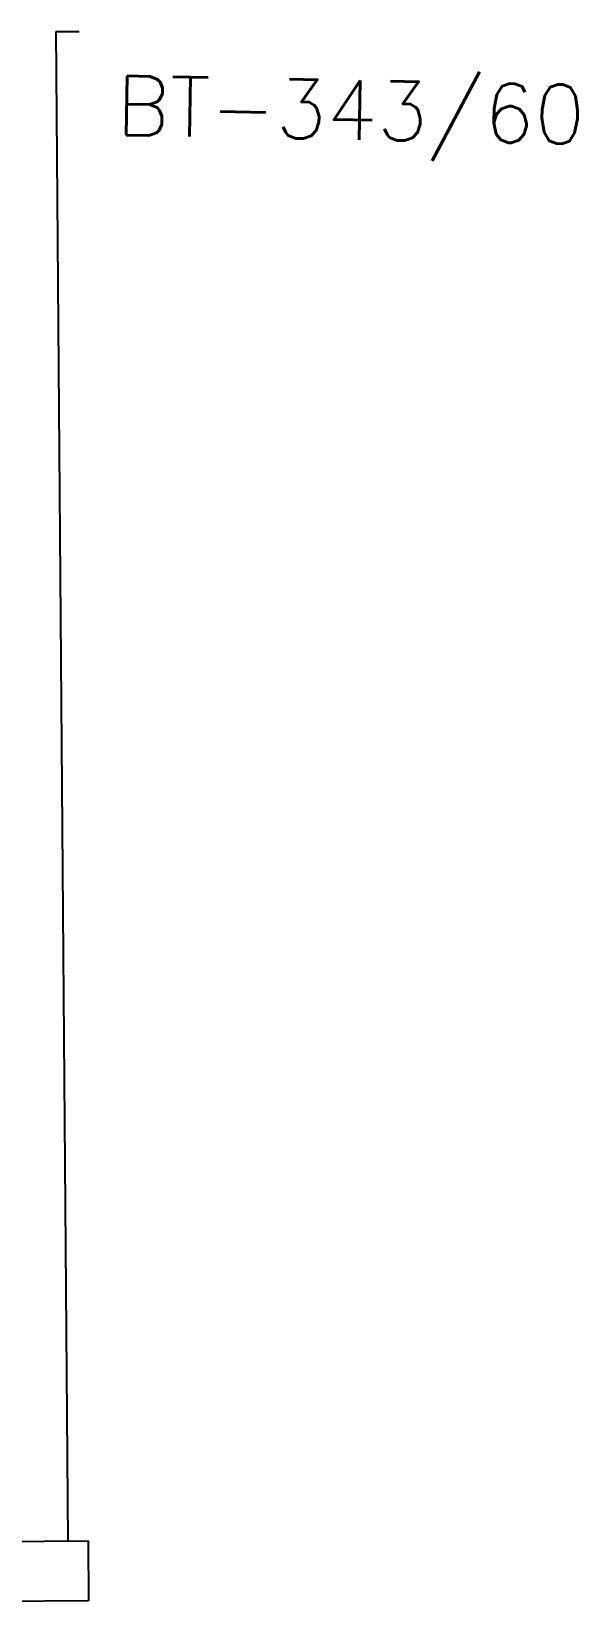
# Model space of a CAD drawing. Extents: x -165 to 137, y 302 to 416.
# Drawn here: x -16.61 to -14.76, y 390.59 to 395.9 of the extents above; entities that cross this region are included whole.
import ezdxf

# ---------------------------------------------------------------- set-up
doc = ezdxf.new("R2010")
doc.units = 0
doc.header["$LTSCALE"] = 0.02
doc.header["$MEASUREMENT"] = 0
for name, color, linetype in [('ALV', 2, 'CONTINUOUS'), ('ESTR', 3, 'CONTINUOUS'), ('TEXTO-ENDEREÇO', 2, 'CONTINUOUS')]:
    doc.layers.add(name, color=color, linetype=linetype)
doc.styles.add('UNB-100-1', font='simplex.shx', dxfattribs={"height": 0.2})

msp = doc.modelspace()

# ---------------------------------------------------------------- linework, layer by layer
at = {"layer": 'ALV'}
for p, q in [((-16.5243, 395.8994), (-16.4469, 395.8995)), ((-16.4833, 390.7944), (-16.5243, 395.8994)), ((-16.4166, 390.795), (-16.4149, 390.5917))]:
    msp.add_line(p, q, dxfattribs=at)
at = {"layer": 'ESTR'}
for p, q in [((-16.7166, 390.7925), (-16.4166, 390.795)), ((-16.4149, 390.5917), (-16.7144, 390.5892))]:
    msp.add_line(p, q, dxfattribs=at)

# ---------------------------------------------------------------- texts
at = {"layer": 'TEXTO-ENDEREÇO', "style": 'UNB-100-1'}
msp.add_text('BT-343/60', height=0.2, rotation=358.8618, dxfattribs=at).set_placement((-16.3222, 395.5495))

doc.saveas('drawing.dxf')
